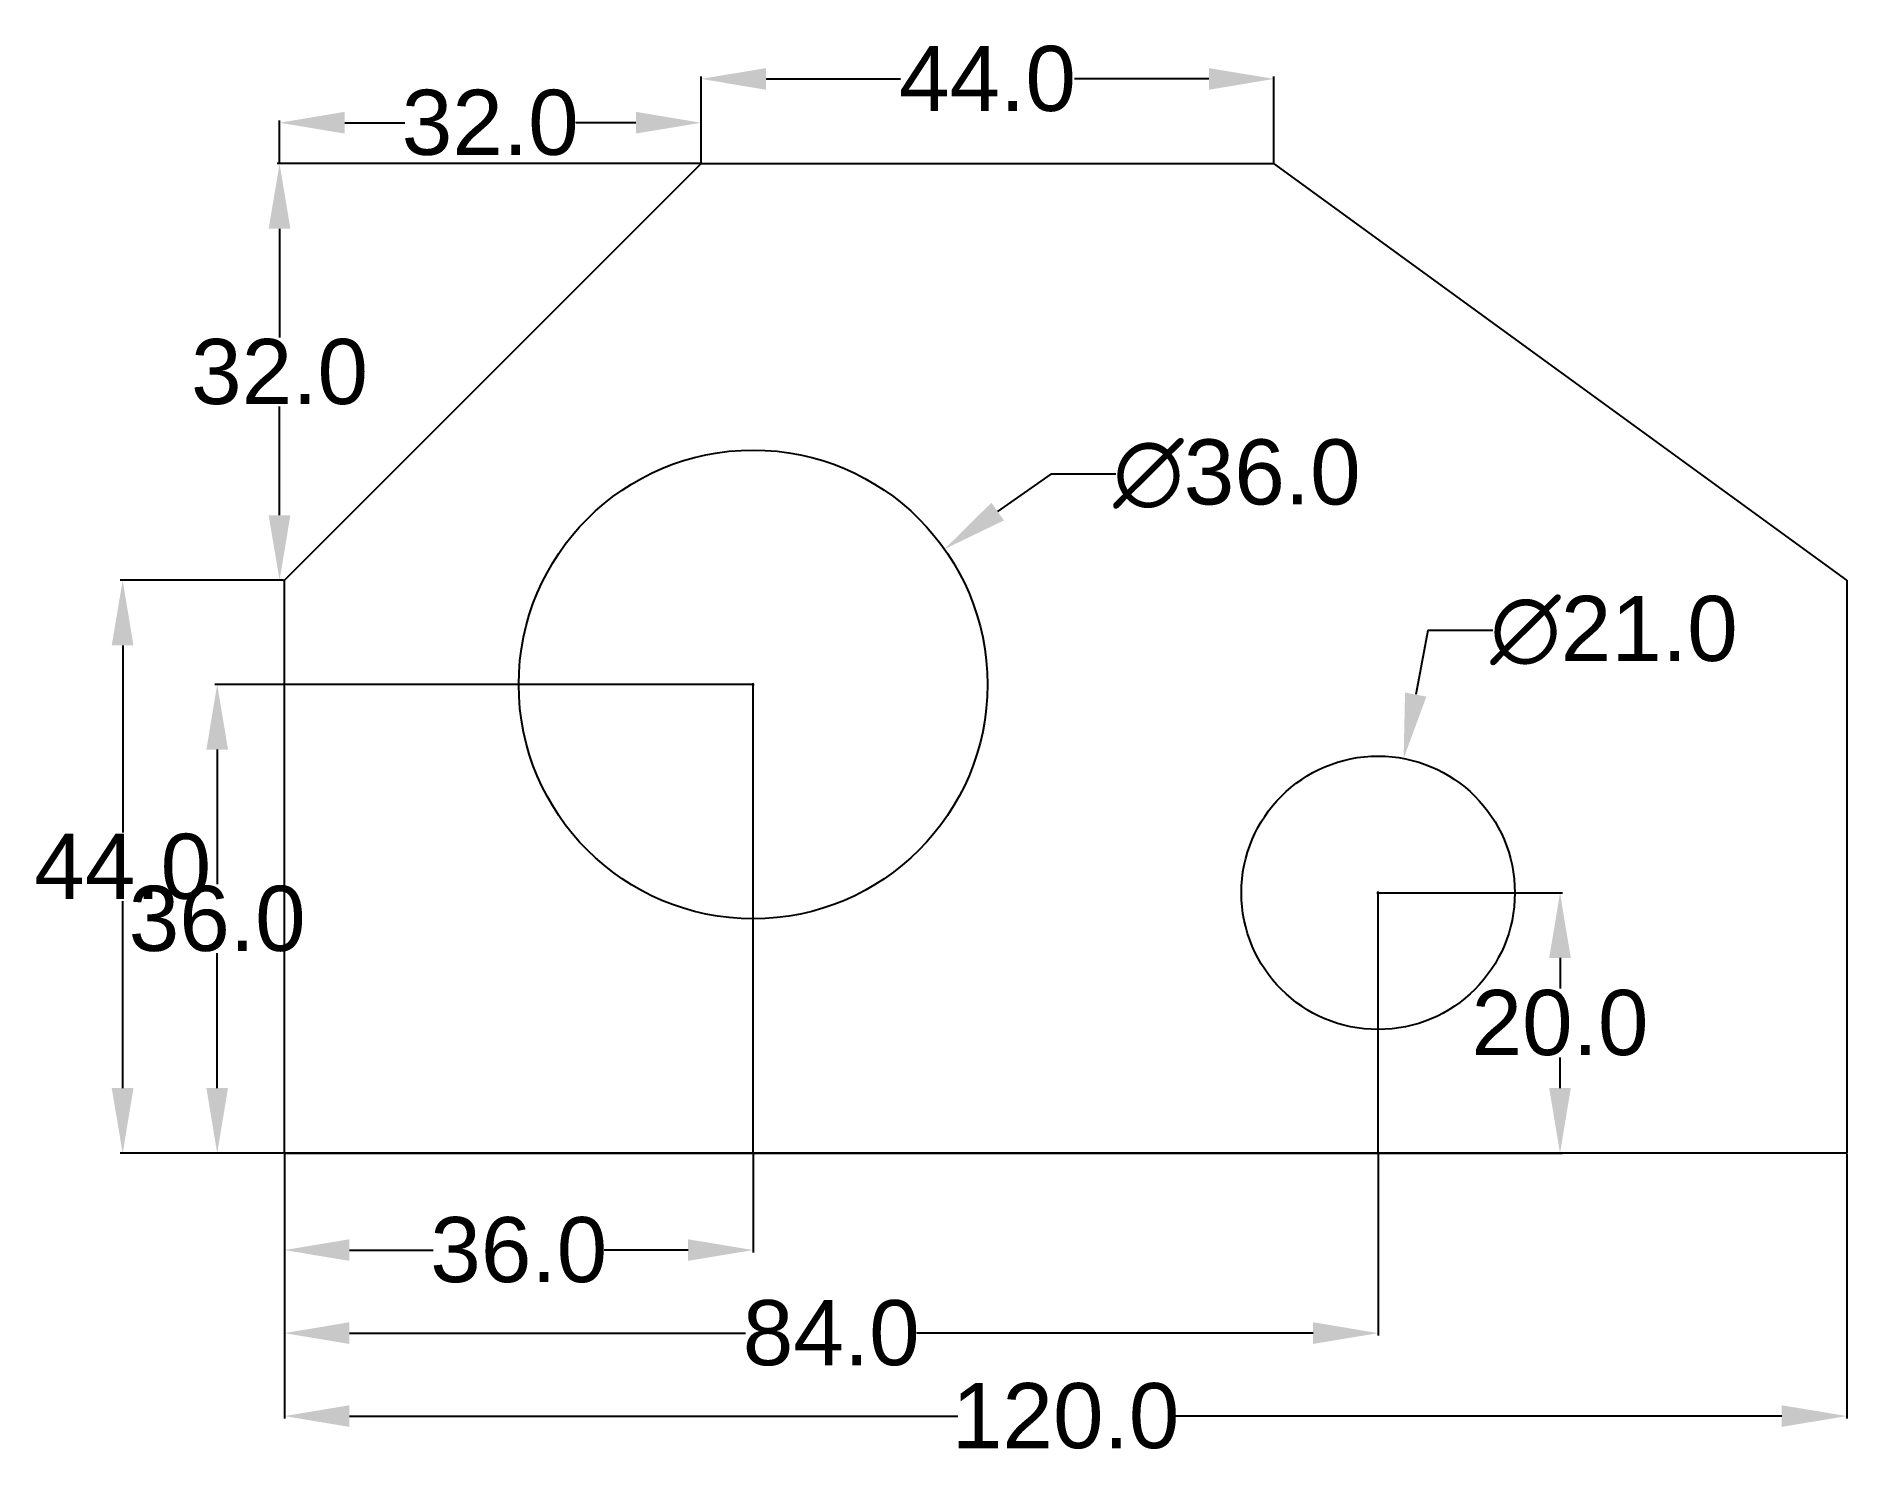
# Model space of a CAD drawing. Header units: millimetres. Extents: x 18 to 158, y 68 to 178.
import ezdxf

# ---------------------------------------------------------------- set-up
doc = ezdxf.new("R2010")
doc.units = ezdxf.units.MM
doc.layers.add('thick continuous', color=7, linetype='Continuous', lineweight=30)
doc.styles.get("Standard").update_dxf_attribs({"font": 'arial.ttf'})
doc.dimstyles.get("Standard").update_dxf_attribs({"dimtxt": 5, "dimasz": 5, "dimexe": 0.18, "dimexo": 0.0625, "dimgap": 0.09, "dimtad": 0, "dimtih": 1, "dimtoh": 1, "dimdec": 1, "dimzin": 0, "dimdsep": 46, "dimtxsty": 'Standard', "dimcen": 0.09, "dimadec": 0, "dimazin": 0, "dimtfac": 1, "dimtdec": 1, "dimtofl": 0, "dimtmove": 0, "dimatfit": 3, "dimfxl": 1, "dimtolj": 1, "dimtzin": 0, "dimarcsym": 0})

# ---------------------------------------------------------------- blocks, each defined once
blk = doc.blocks.new('*D36')
at = {"layer": 'Defpoints', "color": 0, "lineweight": 25, "transparency": 16777216}
for p in [(37.53, 91.92), (73.53, 91.92), (73.53, 84.48)]:
    blk.add_point(p, dxfattribs=at)
at = {"layer": 'thick continuous', "color": 0, "lineweight": -2, "transparency": 16777216}
for p, q in [((37.53, 91.86), (37.53, 84.3)), ((73.53, 91.86), (73.53, 84.3)), ((42.53, 84.48), (48.95, 84.48)), ((68.53, 84.48), (62.1, 84.48))]:
    blk.add_line(p, q, dxfattribs=at)
at = {"layer": 'thick continuous', "color": 0, "lineweight": 25, "transparency": 16777216}
for points in [[(42.53, 85.31), (42.53, 83.65), (37.53, 84.48)], [(68.53, 85.31), (68.53, 83.65), (73.53, 84.48)]]:
    blk.add_solid(points, dxfattribs=at)
at = {"layer": 'thick continuous', "color": 0, "lineweight": 25, "transparency": 16777216, "insert": (55.53, 84.48), "char_height": 5, "attachment_point": 5}
blk.add_mtext('\\A1;36.0', dxfattribs=at)
blk = doc.blocks.new('*D37')
at = {"layer": 'Defpoints', "color": 0, "lineweight": 25, "transparency": 16777216}
for p in [(37.53, 91.92), (121.53, 91.92), (121.53, 78.1)]:
    blk.add_point(p, dxfattribs=at)
at = {"layer": 'thick continuous', "color": 0, "lineweight": -2, "transparency": 16777216}
for p, q in [((37.53, 91.86), (37.53, 77.92)), ((121.53, 91.86), (121.53, 77.92)), ((42.53, 78.1), (72.95, 78.1)), ((116.53, 78.1), (86.1, 78.1))]:
    blk.add_line(p, q, dxfattribs=at)
at = {"layer": 'thick continuous', "color": 0, "lineweight": 25, "transparency": 16777216}
for points in [[(42.53, 78.94), (42.53, 77.27), (37.53, 78.1)], [(116.53, 78.94), (116.53, 77.27), (121.53, 78.1)]]:
    blk.add_solid(points, dxfattribs=at)
at = {"layer": 'thick continuous', "color": 0, "lineweight": 25, "transparency": 16777216, "insert": (79.53, 78.1), "char_height": 5, "attachment_point": 5}
blk.add_mtext('\\A1;84.0', dxfattribs=at)
blk = doc.blocks.new('*D38')
at = {"layer": 'Defpoints', "color": 0, "lineweight": 25, "transparency": 16777216}
for p in [(37.53, 91.92), (157.53, 91.92), (157.53, 71.73)]:
    blk.add_point(p, dxfattribs=at)
at = {"layer": 'thick continuous', "color": 0, "lineweight": -2, "transparency": 16777216}
for p, q in [((37.53, 91.86), (37.53, 71.55)), ((157.53, 91.86), (157.53, 71.55)), ((42.53, 71.73), (89.24, 71.73)), ((152.53, 71.73), (105.81, 71.73))]:
    blk.add_line(p, q, dxfattribs=at)
at = {"layer": 'thick continuous', "color": 0, "lineweight": 25, "transparency": 16777216}
for points in [[(42.53, 72.56), (42.53, 70.9), (37.53, 71.73)], [(152.53, 72.56), (152.53, 70.9), (157.53, 71.73)]]:
    blk.add_solid(points, dxfattribs=at)
at = {"layer": 'thick continuous', "color": 0, "lineweight": 25, "transparency": 16777216, "insert": (97.53, 71.73), "char_height": 5, "attachment_point": 5}
blk.add_mtext('\\A1;120.0', dxfattribs=at)
blk = doc.blocks.new('*D39')
at = {"layer": 'Defpoints', "color": 0, "lineweight": 25, "transparency": 16777216}
for p in [(32.37, 127.92), (37.53, 127.92), (37.53, 91.92)]:
    blk.add_point(p, dxfattribs=at)
at = {"layer": 'thick continuous', "color": 0, "lineweight": -2, "transparency": 16777216}
for p, q in [((37.46, 127.92), (32.19, 127.92)), ((32.37, 122.92), (32.37, 112.57)), ((32.37, 96.92), (32.37, 107.28)), ((37.46, 91.92), (32.19, 91.92))]:
    blk.add_line(p, q, dxfattribs=at)
at = {"layer": 'thick continuous', "color": 0, "lineweight": 25, "transparency": 16777216}
for points in [[(31.54, 122.92), (33.2, 122.92), (32.37, 127.92)], [(31.54, 96.92), (33.2, 96.92), (32.37, 91.92)]]:
    blk.add_solid(points, dxfattribs=at)
at = {"layer": 'thick continuous', "color": 0, "lineweight": 25, "transparency": 16777216, "insert": (32.37, 109.92), "char_height": 5, "attachment_point": 5}
blk.add_mtext('\\A1;36.0', dxfattribs=at)
blk = doc.blocks.new('*D40')
at = {"layer": 'Defpoints', "color": 0, "lineweight": 25, "transparency": 16777216}
for p in [(25.11, 135.92), (37.53, 135.92), (37.53, 91.92)]:
    blk.add_point(p, dxfattribs=at)
at = {"layer": 'thick continuous', "color": 0, "lineweight": -2, "transparency": 16777216}
for p, q in [((37.46, 135.92), (24.93, 135.92)), ((25.11, 130.92), (25.11, 116.56)), ((25.11, 96.92), (25.11, 111.28)), ((37.46, 91.92), (24.93, 91.92))]:
    blk.add_line(p, q, dxfattribs=at)
at = {"layer": 'thick continuous', "color": 0, "lineweight": 25, "transparency": 16777216}
for points in [[(24.27, 130.92), (25.94, 130.92), (25.11, 135.92)], [(24.27, 96.92), (25.94, 96.92), (25.11, 91.92)]]:
    blk.add_solid(points, dxfattribs=at)
at = {"layer": 'thick continuous', "color": 0, "lineweight": 25, "transparency": 16777216, "insert": (25.11, 113.92), "char_height": 5, "attachment_point": 5}
blk.add_mtext('\\A1;44.0', dxfattribs=at)
blk = doc.blocks.new('*D41')
at = {"layer": 'Defpoints', "color": 0, "lineweight": 25, "transparency": 16777216}
for p in [(37.16, 167.92), (69.53, 167.92), (37.53, 135.92)]:
    blk.add_point(p, dxfattribs=at)
at = {"layer": 'thick continuous', "color": 0, "lineweight": -2, "transparency": 16777216}
for p, q in [((69.46, 167.92), (36.98, 167.92)), ((37.16, 162.92), (37.16, 154.57)), ((37.16, 140.92), (37.16, 149.28)), ((37.46, 135.92), (36.98, 135.92))]:
    blk.add_line(p, q, dxfattribs=at)
at = {"layer": 'thick continuous', "color": 0, "lineweight": 25, "transparency": 16777216}
for points in [[(36.32, 162.92), (37.99, 162.92), (37.16, 167.92)], [(36.32, 140.92), (37.99, 140.92), (37.16, 135.92)]]:
    blk.add_solid(points, dxfattribs=at)
at = {"layer": 'thick continuous', "color": 0, "lineweight": 25, "transparency": 16777216, "insert": (37.16, 151.92), "char_height": 5, "attachment_point": 5}
blk.add_mtext('\\A1;32.0', dxfattribs=at)
blk = doc.blocks.new('*D42')
at = {"layer": 'Defpoints', "color": 0, "lineweight": 25, "transparency": 16777216}
for p in [(37.16, 171.06), (37.16, 167.92), (69.53, 167.92)]:
    blk.add_point(p, dxfattribs=at)
at = {"layer": 'thick continuous', "color": 0, "lineweight": -2, "transparency": 16777216}
for p, q in [((37.16, 167.98), (37.16, 171.24)), ((42.16, 171.06), (46.77, 171.06)), ((64.53, 171.06), (59.91, 171.06)), ((69.53, 167.98), (69.53, 171.24))]:
    blk.add_line(p, q, dxfattribs=at)
at = {"layer": 'thick continuous', "color": 0, "lineweight": 25, "transparency": 16777216}
for points in [[(42.16, 171.9), (42.16, 170.23), (37.16, 171.06)], [(64.53, 171.9), (64.53, 170.23), (69.53, 171.06)]]:
    blk.add_solid(points, dxfattribs=at)
at = {"layer": 'thick continuous', "color": 0, "lineweight": 25, "transparency": 16777216, "insert": (53.34, 171.06), "char_height": 5, "attachment_point": 5}
blk.add_mtext('\\A1;32.0', dxfattribs=at)
blk = doc.blocks.new('*D43')
at = {"layer": 'Defpoints', "color": 0, "lineweight": 25, "transparency": 16777216}
for p in [(113.53, 174.43), (69.53, 167.92), (113.53, 167.92)]:
    blk.add_point(p, dxfattribs=at)
at = {"layer": 'thick continuous', "color": 0, "lineweight": -2, "transparency": 16777216}
for p, q in [((69.53, 167.98), (69.53, 174.61)), ((74.53, 174.43), (84.85, 174.43)), ((108.53, 174.43), (98.2, 174.43)), ((113.53, 167.98), (113.53, 174.61))]:
    blk.add_line(p, q, dxfattribs=at)
at = {"layer": 'thick continuous', "color": 0, "lineweight": 25, "transparency": 16777216}
for points in [[(74.53, 175.26), (74.53, 173.59), (69.53, 174.43)], [(108.53, 175.26), (108.53, 173.59), (113.53, 174.43)]]:
    blk.add_solid(points, dxfattribs=at)
at = {"layer": 'thick continuous', "color": 0, "lineweight": 25, "transparency": 16777216, "insert": (91.53, 174.43), "char_height": 5, "attachment_point": 5}
blk.add_mtext('\\A1;44.0', dxfattribs=at)
blk = doc.blocks.new('*D44')
at = {"layer": 'Defpoints', "color": 0, "lineweight": 25, "transparency": 16777216}
for p in [(121.53, 111.92), (121.53, 91.92), (135.5, 91.92)]:
    blk.add_point(p, dxfattribs=at)
at = {"layer": 'thick continuous', "color": 0, "lineweight": -2, "transparency": 16777216}
for p, q in [((121.59, 111.92), (135.68, 111.92)), ((135.5, 106.92), (135.5, 104.56)), ((135.5, 96.92), (135.5, 99.28)), ((121.59, 91.92), (135.68, 91.92))]:
    blk.add_line(p, q, dxfattribs=at)
at = {"layer": 'thick continuous', "color": 0, "lineweight": 25, "transparency": 16777216}
for points in [[(134.67, 106.92), (136.33, 106.92), (135.5, 111.92)], [(134.67, 96.92), (136.33, 96.92), (135.5, 91.92)]]:
    blk.add_solid(points, dxfattribs=at)
at = {"layer": 'thick continuous', "color": 0, "lineweight": 25, "transparency": 16777216, "insert": (135.5, 101.92), "char_height": 5, "attachment_point": 5}
blk.add_mtext('\\A1;20.0', dxfattribs=at)
blk = doc.blocks.new('*D45')
at = {"layer": 'Defpoints', "color": 0, "lineweight": 25, "transparency": 16777216}
for p in [(88.22, 138.31), (58.83, 117.53)]:
    blk.add_point(p, dxfattribs=at)
at = {"layer": 'thick continuous', "color": 0, "lineweight": -2, "transparency": 16777216}
for p, q in [((96.39, 144.08), (92.31, 141.2)), ((101.39, 144.08), (96.39, 144.08)), ((73.53, 127.83), (73.53, 128.01)), ((73.44, 127.92), (73.62, 127.92))]:
    blk.add_line(p, q, dxfattribs=at)
at = {"layer": 'thick continuous', "color": 0, "lineweight": 25, "transparency": 16777216}
blk.add_solid([(91.83, 141.88), (92.79, 140.52), (88.22, 138.31)], dxfattribs=at)
at = {"layer": 'thick continuous', "color": 0, "lineweight": 25, "transparency": 16777216, "insert": (110.69, 144.08), "char_height": 5, "attachment_point": 5}
blk.add_mtext('\\A1;∅36.0', dxfattribs=at)
blk = doc.blocks.new('*D46')
at = {"layer": 'Defpoints', "color": 0, "lineweight": 25, "transparency": 16777216}
for p in [(123.49, 122.24), (119.57, 101.61)]:
    blk.add_point(p, dxfattribs=at)
at = {"layer": 'thick continuous', "color": 0, "lineweight": -2, "transparency": 16777216}
for p, q in [((125.35, 132.06), (124.42, 127.15)), ((130.35, 132.06), (125.35, 132.06)), ((121.44, 111.92), (121.62, 111.92)), ((121.53, 111.83), (121.53, 112.01))]:
    blk.add_line(p, q, dxfattribs=at)
at = {"layer": 'thick continuous', "color": 0, "lineweight": 25, "transparency": 16777216}
blk.add_solid([(123.6, 127.3), (125.24, 126.99), (123.49, 122.24)], dxfattribs=at)
at = {"layer": 'thick continuous', "color": 0, "lineweight": 25, "transparency": 16777216, "insert": (139.65, 132.06), "char_height": 5, "attachment_point": 5}
blk.add_mtext('\\A1;∅21.0', dxfattribs=at)

msp = doc.modelspace()

# ---------------------------------------------------------------- linework, layer by layer
at = {"layer": 'thick continuous', "lineweight": 25}
for p, q in [((37.53, 135.92), (69.53, 167.92)), ((69.53, 167.92), (113.53, 167.92)), ((157.53, 135.92), (113.53, 167.92)), ((37.53, 91.92), (37.53, 135.92)), ((157.53, 135.92), (157.53, 91.92)), ((73.53, 127.92), (37.53, 127.92)), ((73.53, 91.92), (73.53, 127.92)), ((121.53, 91.92), (121.53, 111.92)), ((157.53, 91.92), (37.53, 91.92)), ((37.53, 91.92), (73.53, 91.92)), ((37.53, 91.92), (121.53, 91.92))]:
    msp.add_line(p, q, dxfattribs=at)
for centre, radius in [((73.53, 127.92), 18), ((121.53, 111.92), 10.5)]:
    msp.add_circle(centre, radius, dxfattribs=at)

# ---------------------------------------------------------------- dimensions: what is measured, and where the dimension line sits
for base, p1, p2, picture, middle in [((113.53, 174.43), (69.53, 167.92), (113.53, 167.92), '*D43', (91.53, 174.43)), ((73.53, 84.48), (37.53, 91.92), (73.53, 91.92), '*D36', (55.53, 84.48)), ((121.53, 78.1), (37.53, 91.92), (121.53, 91.92), '*D37', (79.53, 78.1)), ((157.53, 71.73), (37.53, 91.92), (157.53, 91.92), '*D38', (97.53, 71.73))]:
    dim = msp.add_linear_dim(base=base, p1=p1, p2=p2, dimstyle='Standard', dxfattribs=at)
    dim.commit()
    dim.dimension.update_dxf_attribs({"geometry": picture, "text_midpoint": middle})
dim = msp.add_linear_dim(base=(37.16, 171.06), p1=(69.53, 167.92), p2=(37.16, 167.92), text='32.0', dimstyle='Standard', dxfattribs=at)
dim.commit()
dim.dimension.update_dxf_attribs({"geometry": '*D42', "text_midpoint": (53.34, 171.06)})
for base, p1, p2, picture, middle in [((37.16, 167.92), (37.53, 135.92), (69.53, 167.92), '*D41', (37.16, 151.92)), ((25.11, 135.92), (37.53, 91.92), (37.53, 135.92), '*D40', (25.11, 113.92)), ((32.37, 127.92), (37.53, 91.92), (37.53, 127.92), '*D39', (32.37, 109.92)), ((135.5, 91.92), (121.53, 111.92), (121.53, 91.92), '*D44', (135.5, 101.92))]:
    dim = msp.add_linear_dim(base=base, p1=p1, p2=p2, angle=90, dimstyle='Standard', dxfattribs=at)
    dim.commit()
    dim.dimension.update_dxf_attribs({"geometry": picture, "text_midpoint": middle})
for p1, p2, picture, middle in [((58.83, 117.53), (88.22, 138.31), '*D45', (110.69, 144.08)), ((119.57, 101.61), (123.49, 122.24), '*D46', (139.65, 132.06))]:
    dim = msp.add_diameter_dim_2p(p1=p1, p2=p2, dimstyle='Standard', dxfattribs=at)
    dim.commit()
    dim.dimension.update_dxf_attribs({"geometry": picture, "text_midpoint": middle})

doc.saveas('drawing.dxf')
